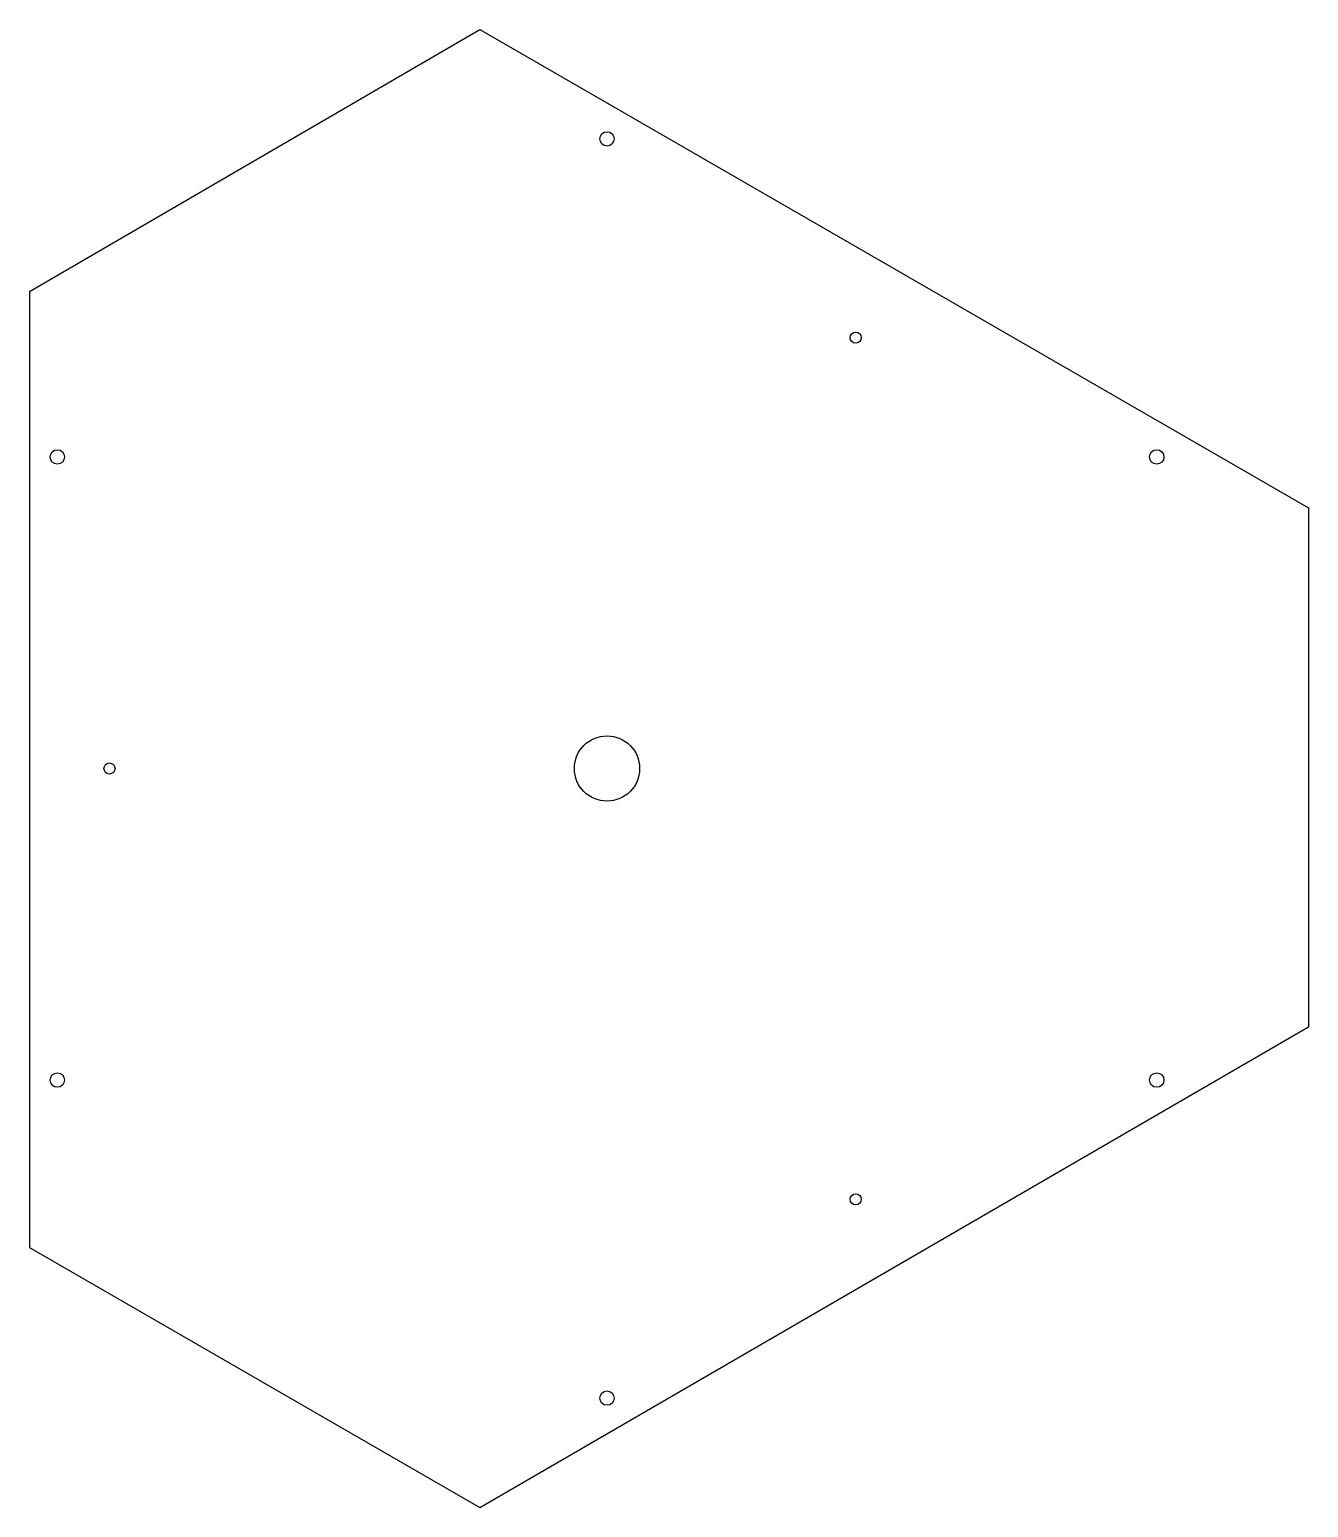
# Model space of a CAD drawing. Extents: x -177 to 215, y -226 to 226.
import ezdxf

# ---------------------------------------------------------------- set-up
doc = ezdxf.new("R2010")
doc.units = 0
doc.layers.get('0').update_dxf_attribs({"linetype": 'continuous'})

# ---------------------------------------------------------------- blocks, each defined once
blk = doc.blocks.new('POCKET222')
at = {"color": 0}
for p, q in [((-177, 146.17), (-39, 226.5)), ((-39, 226.5), (215, 79.85)), ((-177, 146.17), (-177, -146.83)), ((215, 79.85), (215, -79.15)), ((-39, -226.5), (215, -79.15)), ((-177, -146.83), (-39, -226.5))]:
    blk.add_line(p, q, dxfattribs=at)
for centre, radius in [((0, 193), 2.2), ((76.25, 132.07), 1.7), ((-168.5, 95.5), 2.2), ((168.5, 95.5), 2.2), ((0, 0), 10), ((-152.5, 0), 1.7), ((-168.5, -95.5), 2.2), ((168.5, -95.5), 2.2), ((76.25, -132.07), 1.7), ((0, -193), 2.2)]:
    blk.add_circle(centre, radius, dxfattribs=at)

msp = doc.modelspace()

# ---------------------------------------------------------------- block references
at = {"color": 0}
msp.add_blockref('POCKET222', (0, 0), dxfattribs=at)

doc.saveas('drawing.dxf')
